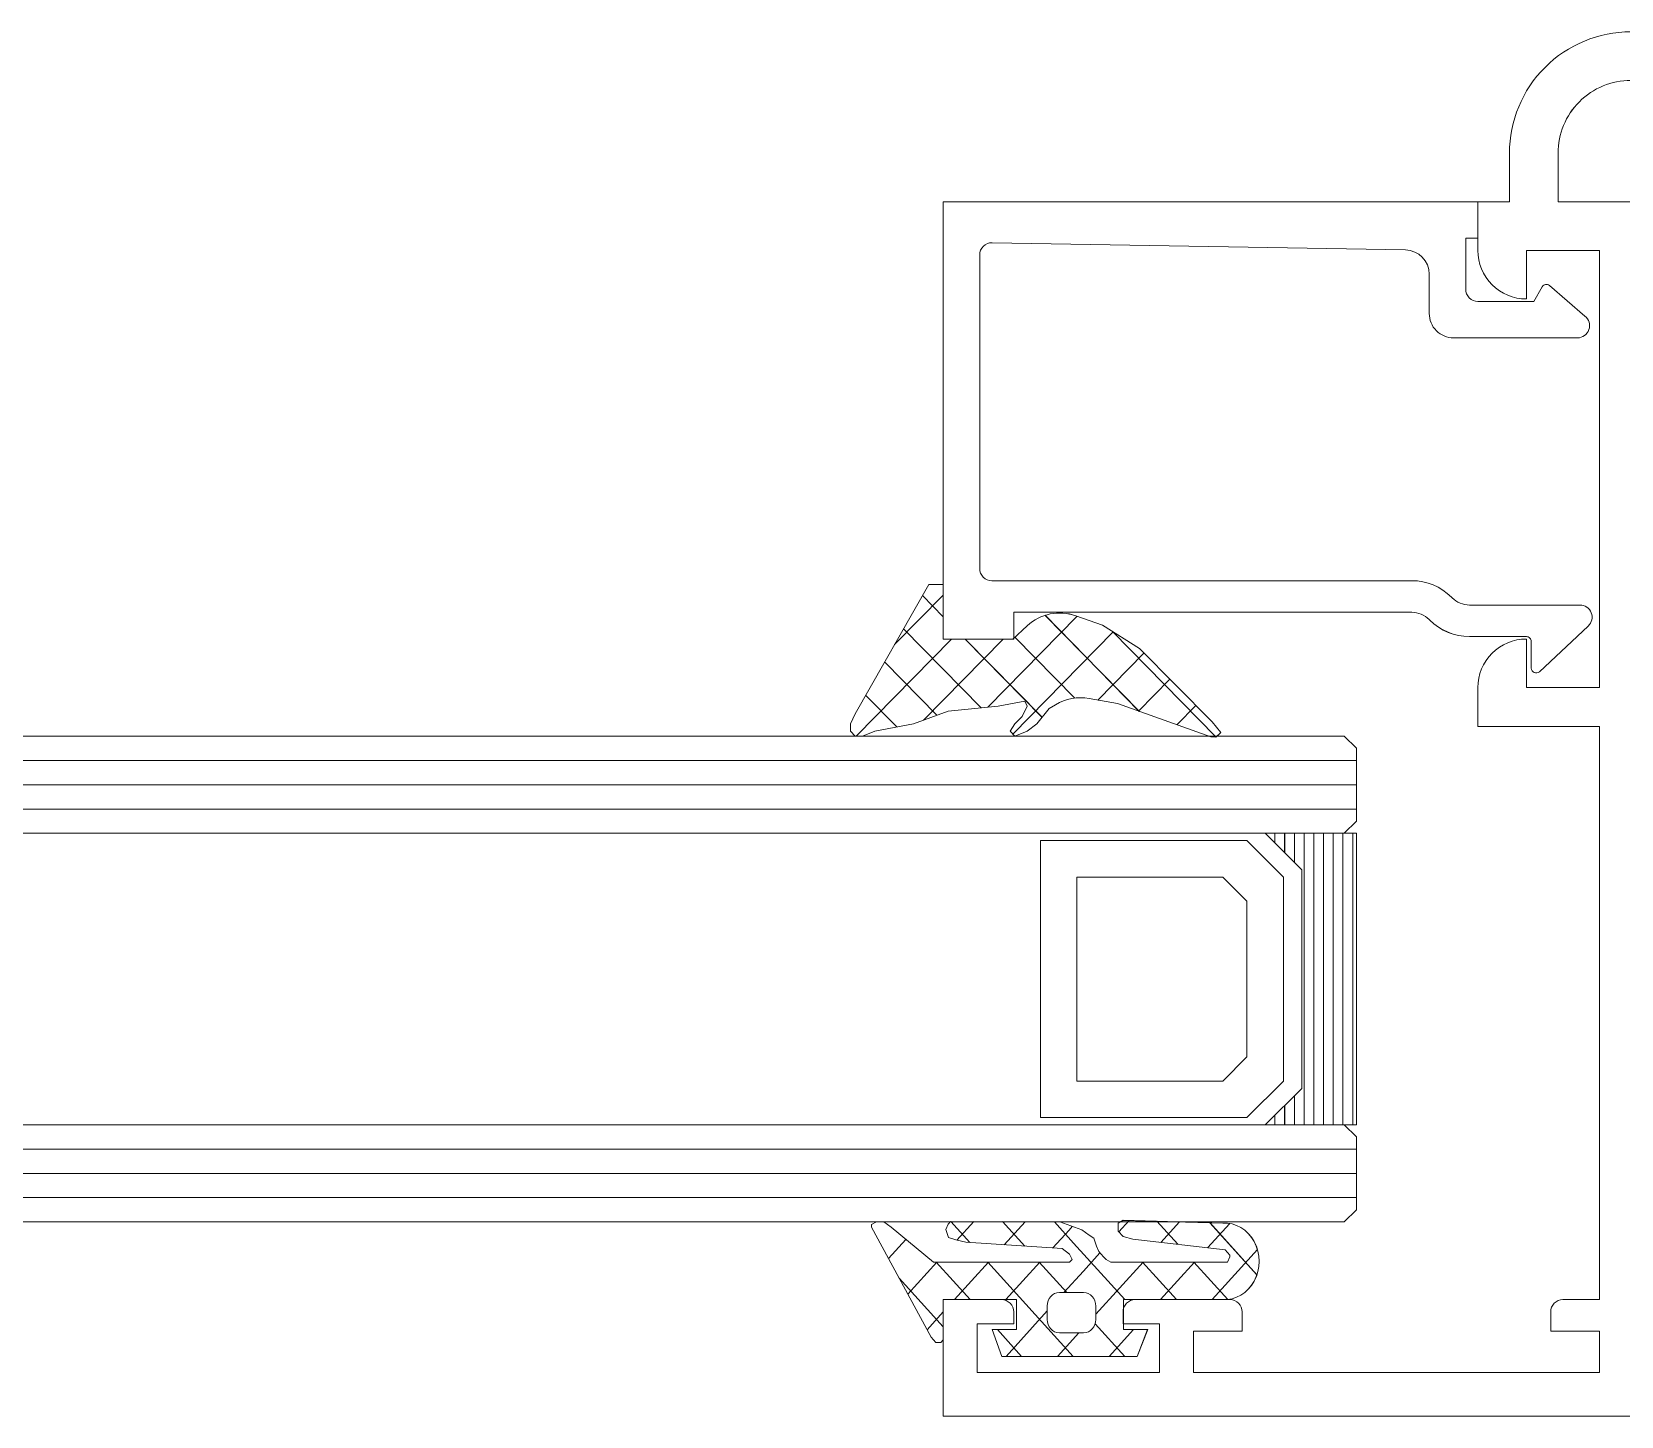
# Model space of a CAD drawing. Header units: millimetres. Extents: x 26282 to 30760, y 1404 to 4574.
# Drawn here: x 27815.89 to 27822.43, y 2955.41 to 2961.11 of the extents above; entities that cross this region are included whole.
import ezdxf

# ---------------------------------------------------------------- set-up
doc = ezdxf.new("R2010")
doc.units = ezdxf.units.MM
doc.header["$LTSCALE"] = 0.25
doc.layers.add('AB-DUV', color=4, linetype='Continuous', lineweight=50)
doc.layers.add('DOĞRAMA', color=30, linetype='Continuous', lineweight=20)

# ---------------------------------------------------------------- blocks, each defined once
blk = doc.blocks.new('CHD03_1923', base_point=(-6.8, -22))
at = {"color": 40, "linetype": 'Continuous'}
for points in [[(-6.8, 11), (-6.8, 30.9), (-6.8, 50.8), (-6.8, 51), (-2, 51), (-2, 48.6, -0.414214), (-2.5, 48.1), (-3, 48.1), (-3, 49.6), (-5, 49.6), (-5, 42.1), (-3, 42.1), (-3, 43.6), (-2.5, 43.6, -0.414214), (-2, 43.1), (-2, 39.2, -0.414214), (-2.5, 38.7), (-3.3, 38.7), (-3.3, 40.7), (-5, 40.7), (-5, 24), (-3.3, 24), (-3.3, 26), (-2.5, 26, -0.414214), (-2, 25.5), (-2, 24), (21.6, 24), (21.6, 29), (23.2, 29, -0.414214), (25.2, 27), (23.2, 27), (23.2, 24), (41.2, 24), (41.2, 27), (39.2, 27, -0.414214), (41.2, 29), (43.2, 29), (43.2, 27.7), (45.2, 27.7, -0.414214), (50.2, 22.7), (50.2, -22), (46.7, -22), (46.7, -20.273885), (47.7, -19.9), (47.7, -20.6), (48.7, -20.6, 0.414214), (49.2, -20.1), (49.2, -16.9, 0.414214), (48.7, -16.4), (47.7, -16.4), (47.7, -17.1), (46.7, -16.726115), (46.7, -15), (48.4, -15), (48.4, 0), (44.8, 0), (44.8, -3), (45.1, -3), (45.1, -4.5), (40.7, -4.5), (40.7, -3), (43.2, -3), (43.2, 0), (23.2, 0), (23.2, -3), (25.7, -3), (25.7, -4.5), (21.4, -4.5), (21.4, 0), (13.24641, 0, 0.57735), (12.813397, -0.75), (14.199038, -3.15, -0.57735), (13.419615, -4.5, -0.267949), (12.640192, -4.05), (10.446261, -0.25, 0.267949), (10.013248, 0), (0, 0), (0, 11), (-6.8, 11)], [(-5, 17.5), (-5, 12.8), (1.3, 12.8, -0.414214), (1.8, 12.3), (1.8, 1.9), (48.2, 1.9), (48.2, 22.699951, 0.414214), (45.200049, 25.7), (43.2, 25.7), (43.2, 22.2), (-5, 22.2), (-5, 17.5)]]:
    blk.add_lwpolyline(points, format="xyb", close=True, dxfattribs=at)
blk = doc.blocks.new('CHD10-3109', base_point=(3425.844121, -8973.198899))
at = {"color": 40, "linetype": 'Continuous'}
blk.add_lwpolyline([(3445.244066, -8946.498899), (3445.244066, -8968.498899), (3443.744066, -8968.498899), (3443.744066, -8967.998899), (3441.644066, -8967.998899, 0.414214), (3441.144066, -8968.498899), (3441.144066, -8970.798899), (3441.745351, -8971.152041, -0.449767), (3441.803176, -8971.445675), (3440.54184, -8972.901844, -0.717959), (3439.644066, -8972.598899), (3439.644066, -8967.498899, -0.414214), (3440.644066, -8966.498899), (3442.261368, -8966.498899, 0.409111), (3443.261216, -8965.516352), (3443.558105, -8948.507625, 0.419335), (3443.058181, -8947.998899), (3430.144066, -8947.998899, 0.414214), (3429.644066, -8948.498899), (3429.644066, -8965.784686, -0.198912), (3428.970411, -8967.411031), (3428.936959, -8967.444484, 0.198988), (3428.644066, -8968.151881), (3428.644066, -8972.698899, -0.679784), (3427.779408, -8973.040988), (3425.898258, -8971.035735, -0.657054), (3426.044321, -8970.698899), (3427.144066, -8970.698899, 0.414214), (3427.344066, -8970.498899), (3427.344066, -8968.15159, -0.198912), (3428.01772, -8966.525245), (3428.051172, -8966.491793, 0.198988), (3428.344066, -8965.784395), (3428.344066, -8949.398899), (3427.244066, -8949.398899), (3427.244066, -8946.498899), (3445.244066, -8946.498899)], format="xyb", close=True, dxfattribs=at)
blk = doc.blocks.new('CHD40D05', base_point=(114.501887, 226.793406))
at = {"color": 1, "linetype": 'Continuous'}
for p, q in [((110.576538, 230.373317), (114.501887, 226.447968)), ((110.947225, 228.701598), (112.225122, 229.979495)), ((111.42147, 227.054523), (113.569713, 229.202766)), ((114.276969, 228.794206), (116.277769, 226.793406)), ((111.719917, 225.231649), (114.914305, 228.426037)), ((111.222926, 227.605608), (114.501887, 224.326648)), ((115.402994, 226.793406), (116.258896, 227.649308)), ((111.337512, 222.727924), (114.501887, 225.892299)), ((111.746215, 224.960999), (115.421988, 221.285227)), ((110.658103, 223.927791), (114.785186, 219.800708)), ((112.11513, 221.384222), (114.579619, 223.84871)), ((111.576436, 218.724207), (115.458685, 222.606456)), ((112.033797, 220.430776), (113.93097, 218.533604)), ((110.543601, 215.570052), (114.802922, 219.829373)), ((111.587437, 218.755816), (112.874031, 217.469222)), ((111.039725, 217.182208), (111.817093, 216.40484)), ((110.621646, 215.478967), (110.728665, 215.371947))]:
    blk.add_line(p, q, dxfattribs=at)
blk.add_lwpolyline([(115.039598, 223.337622, -0.273526), (115.44157, 221.341406), (115.058529, 220.2425), (114.117325, 218.721271), (111.149397, 215.732442), (110.71983, 215.364377), (110.535797, 215.57916), (110.551173, 215.778569), (111.889994, 219.625078), (112.098461, 220.793074, 0.181169), (111.844562, 222.173477), (111.6876, 222.435079), (111.076538, 222.946226), (110.776538, 223.346226), (110.576538, 223.846226), (110.776538, 224.046226), (111.076538, 223.846226), (111.376538, 223.546226), (111.7876, 223.335079), (111.9876, 223.435079), (111.7876, 224.535079), (111.5876, 226.593406), (111.076538, 228.011929), (110.776538, 229.611929), (110.576538, 230.111929), (110.576538, 230.411929), (110.776538, 230.611929), (111.076538, 230.611929), (111.476538, 230.411929), (116.701887, 227.393406), (116.701887, 226.793406), (114.501887, 226.793406), (114.501887, 223.935079), (115.039598, 223.337622)], format="xyb", close=True, dxfattribs=at)
blk = doc.blocks.new('*U54')
at = {"color": 4, "linetype": 'Continuous'}
for p, q in [((549.494385, 75), (549.494385, 74.99)), ((549.894385, 75), (549.894385, 74.6)), ((550.294385, 75), (550.294385, 74.2)), ((550.694385, 75), (550.694385, 73.8)), ((551.094385, 75), (551.094385, 63)), ((551.494385, 75), (551.494385, 63)), ((551.894385, 75), (551.894385, 63)), ((552.294385, 75), (552.294385, 63)), ((552.694385, 75), (552.694385, 63)), ((553.094385, 75), (553.094385, 63)), ((550.694385, 64.2), (550.694385, 63)), ((550.294385, 63.8), (550.294385, 63)), ((549.494385, 63.01), (549.494385, 63)), ((549.894385, 63.4), (549.894385, 63))]:
    blk.add_line(p, q, dxfattribs=at)
blk = doc.blocks.new('CHD40D02')
at = {"color": 1, "linetype": 'Continuous'}
for p, q in [((-1.012226, 0), (0.801576, 1.813802)), ((1.534377, 2.251105), (2.247288, 1.538194)), ((0.205857, 1.458304), (1.4, 0.264161)), ((-1.122662, 0.665503), (-0.457159, 0)), ((0, -1.109094), (1.4, 0.290906)), ((0, -0.457159), (1.4, -1.857159)), ((2.135987, -1.094428), (2.921622, -0.308793)), ((2.222769, -0.558608), (2.917076, -1.252915)), ((-2.117144, -5.347558), (1.4, -1.830414)), ((-2.117144, -3.226238), (-1.117144, -2.226238)), ((-2.117144, -2.582656), (-0.421916, -4.277884)), ((0, -2.578479), (1.4, -3.978479)), ((2.000247, -3.351488), (2.91136, -2.440375)), ((2.050967, -2.508126), (2.906913, -3.364072)), ((0.262508, -5.089227), (1.4, -3.951735)), ((-2.117144, -4.703976), (-1.237492, -5.583628)), ((1.930627, -4.509107), (2.59883, -5.177309)), ((2.106571, -5.366485), (2.901098, -4.571957)), ((0.262508, -4.962308), (1.066416, -5.766216)), ((2.59883, -5.177309), (2.73038, -5.30886)), ((0, -7.473055), (2.106571, -5.366485)), ((1.066416, -5.766216), (1.7501, -6.4499)), ((-2.117144, -7.468879), (-0.899257, -6.250992)), ((-0.543237, -6.277883), (1.4, -8.22112)), ((-2.117144, -6.825296), (-1.117144, -7.825296)), ((2.53001, -7.22981), (2.953639, -7.653438)), ((0, -9.594375), (1.4, -8.194375)), ((2.065011, -9.650685), (2.925923, -8.789773)), ((0, -8.942441), (1.4, -10.34244)), ((2.137826, -8.958946), (2.903131, -9.724251)), ((0.005596, -11.710099), (1.4, -10.315696)), ((0.000001, -11.063761), (1.86654, -12.930301)), ((0.929001, -12.908016), (2.87289, -10.964126)), ((1.935795, -10.878236), (2.844412, -11.786853))]:
    blk.add_line(p, q, dxfattribs=at)
at = {"color": 7, "linetype": 'Continuous'}
blk.add_line((2.921685, -0.29561), (2.817805, -0.199647), dxfattribs=at)
at = {"color": 1, "linetype": 'Continuous'}
for points in [[(2.921685, -0.29561), (2.9, -4.8), (2.8, -5.1), (2.7, -5.4), (2.6, -5.7), (2.4, -6), (2.3, -6.2), (2, -6.3), (1.8, -6.4), (1.6, -6.6), (1.5, -6.7), (1.4, -6.9), (1.4, -11.5), (1.4, -11.7), (1.6, -11.8), (1.65982, -11.8), (1.85982, -11.6), (2.25982, -7.8), (2.35982, -7.4), (2.55982, -7.2), (2.85982, -7.2), (2.95982, -7.4), (2.85982, -11.5, -1.047986), (0.000001, -11.499982), (0, -7.412301), (-1.117144, -7.412301), (-1.117144, -8.412301), (-2.117144, -7.977518), (-2.117144, -2.406848), (-1.117144, -2.015544), (-1.117144, -3.015544), (0, -3.015544), (0, 0), (-1.5, 0), (-1.6, 0.1), (-1.6, 0.3), (-1.4, 0.5), (2.700478, 2.946982), (2.800478, 2.946982), (2.900478, 2.746982), (2.900478, 2.446982), (2.700478, 2.146982), (1.4, 0.4), (1.4, -5.2), (1.5, -5.3), (1.7, -5.2), (1.907825, -4.888262), (2.146067, -0.926812), (2.230152, -0.523166), (2.318197, -0.219443), (2.614003, -0.107644), (2.817805, -0.199647), (2.921685, -0.29561)], [(0.116062, -6.131436, 0.198912), (0.262508, -5.777883), (0.262508, -4.777884, 0.414213), (-0.237492, -4.277884), (-0.737492, -4.277884, 0.414213), (-1.237492, -4.777883), (-1.237492, -5.777884, 0.414213), (-0.737492, -6.277883), (-0.237491, -6.277883, 0.198912), (0.116062, -6.131436)]]:
    blk.add_lwpolyline(points, format="xyb", close=True, dxfattribs=at)
blk = doc.blocks.new('A$C24106D73')
at = {"layer": 'DOĞRAMA', "color": 4, "linetype": 'Continuous'}
for p, q in [((399.333, 79.925), (139.333, 79.925)), ((430.833, 79.925), (399.333, 79.925)), ((430.833, 79.925), (431.333, 79.425)), ((431.333, 79.425), (431.333, 76.425)), ((399.333, 78.925), (139.333, 78.925)), ((431.333, 78.925), (399.333, 78.925)), ((399.333, 77.925), (139.333, 77.925)), ((431.333, 77.925), (399.333, 77.925)), ((399.333, 76.925), (139.333, 76.925)), ((431.333, 76.925), (399.333, 76.925)), ((399.333, 75.925), (139.333, 75.925)), ((430.833, 75.925), (399.333, 75.925)), ((431.333, 76.425), (430.833, 75.925)), ((418.333, 64.225), (418.333, 75.625)), ((418.333, 75.625), (426.833, 75.625)), ((426.833, 75.625), (428.333, 74.125)), ((419.833, 65.725), (419.833, 74.125)), ((419.833, 74.125), (425.833, 74.125)), ((425.833, 74.125), (426.833, 73.125)), ((428.333, 74.125), (428.333, 65.725)), ((426.833, 73.125), (426.833, 66.725)), ((426.833, 66.725), (425.833, 65.725)), ((425.833, 65.725), (419.833, 65.725)), ((428.333, 65.725), (426.833, 64.225)), ((426.833, 64.225), (418.333, 64.225)), ((399.333, 63.925), (139.333, 63.925)), ((430.833, 63.925), (399.333, 63.925)), ((430.833, 63.925), (431.333, 63.425)), ((399.333, 62.925), (139.333, 62.925)), ((431.333, 62.925), (399.333, 62.925)), ((431.333, 63.425), (431.333, 60.425)), ((399.333, 61.925), (139.333, 61.925)), ((431.333, 61.925), (399.333, 61.925)), ((399.333, 60.925), (139.333, 60.925)), ((431.333, 60.925), (399.333, 60.925)), ((431.333, 60.425), (430.833, 59.925)), ((399.333, 59.925), (139.333, 59.925)), ((430.833, 59.925), (399.333, 59.925))]:
    blk.add_line(p, q, dxfattribs=at)
blk.add_lwpolyline([(431.333, 75.925), (427.583, 75.925), (429.083, 74.425), (429.083, 65.425), (427.583, 63.925), (431.333, 63.925), (431.333, 75.925)], close=True, dxfattribs=at)
at = {"layer": 'DOĞRAMA', "color": 7, "yscale": -1, "rotation": 270}
for name, p, xscale in [('CHD03_1923', (487.333, 51.925), -1), ('CHD10-3109', (441.033, 82.525), -1), ('CHD40D05', (414.333, 83.925), -1.019017999999997), ('CHD40D02', (414.333, 56.725), -1.103266999999997)]:
    blk.add_blockref(name, p, dxfattribs=dict(at, xscale=xscale))
at = {"layer": 'DOĞRAMA', "color": 4}
blk.add_blockref('*U54', (-121.911, 0.925), dxfattribs=at)
blk = doc.blocks.new('A$C187D15ED')
at = {"layer": 'DOĞRAMA', "color": 155, "xscale": 0.1, "yscale": 0.1, "zscale": 0.1}
blk.add_blockref('A$C24106D73', (8207.7792, 2745.1939, 0), dxfattribs=at)
blk.add_blockref('A$C24106D73', (8207.7792, 2745.1939, 0), dxfattribs=at)

msp = doc.modelspace()

# ---------------------------------------------------------------- block references
at = {"layer": 'AB-DUV', "ltscale": 100}
msp.add_blockref('A$C187D15ED', (19570.4239, 205.0275, 5.1264), dxfattribs=at)

# ---------------------------------------------------------------- next in the draw order: linework, layer by layer
at = {"layer": 'DOĞRAMA', "color": 1, "linetype": 'Continuous'}
for p, q in [((27819.2745, 2958.3056, 5.1264), (27819.5764, 2958.8381, 5.1264)), ((27819.2745, 2958.3056, 5.1264), (27819.5764, 2958.8381, 5.1264)), ((27819.4363, 2958.591, 5.1264), (27819.6364, 2958.7948, 5.1264)), ((27819.4363, 2958.591, 5.1264), (27819.6364, 2958.7948, 5.1264)), ((27819.6364, 2958.7057, 5.1264), (27819.5508, 2958.7929, 5.1264)), ((27819.6364, 2958.7057, 5.1264), (27819.5508, 2958.7929, 5.1264)), ((27819.5764, 2958.8381, 5.1264), (27819.6364, 2958.8381, 5.1264)), ((27819.5764, 2958.8381, 5.1264), (27819.6364, 2958.8381, 5.1264)), ((27819.6364, 2958.8381, 5.1264), (27819.6364, 2958.6139, 5.1264)), ((27819.6364, 2958.8381, 5.1264), (27819.6364, 2958.6139, 5.1264)), ((27819.7926, 2958.3304, 5.1264), (27819.4731, 2958.6559, 5.1264)), ((27819.7926, 2958.3304, 5.1264), (27819.4731, 2958.6559, 5.1264)), ((27819.8196, 2958.3331, 5.1264), (27820.1872, 2958.7076, 5.1264)), ((27819.8196, 2958.3331, 5.1264), (27820.1872, 2958.7076, 5.1264)), ((27819.9222, 2958.6139, 5.1264), (27819.982, 2958.6687, 5.1264)), ((27819.9222, 2958.6139, 5.1264), (27819.982, 2958.6687, 5.1264)), ((27820.4433, 2958.3158, 5.1264), (27820.0551, 2958.7114, 5.1264)), ((27820.4433, 2958.3158, 5.1264), (27820.0551, 2958.7114, 5.1264)), ((27820.1816, 2958.7096, 5.1264), (27820.2915, 2958.6706, 5.1264)), ((27820.1816, 2958.7096, 5.1264), (27820.2915, 2958.6706, 5.1264)), ((27820.2915, 2958.6706, 5.1264), (27820.4436, 2958.5747, 5.1264)), ((27820.2915, 2958.6706, 5.1264), (27820.4436, 2958.5747, 5.1264)), ((27819.2784, 2958.2139, 5.1264), (27819.6709, 2958.6139, 5.1264)), ((27819.2784, 2958.2139, 5.1264), (27819.6709, 2958.6139, 5.1264)), ((27819.5552, 2958.2798, 5.1264), (27819.8831, 2958.6139, 5.1264)), ((27819.5552, 2958.2798, 5.1264), (27819.8831, 2958.6139, 5.1264)), ((27819.6364, 2958.6139, 5.1264), (27819.9222, 2958.6139, 5.1264)), ((27819.6364, 2958.6139, 5.1264), (27819.9222, 2958.6139, 5.1264)), ((27820.0429, 2958.2914, 5.1264), (27819.7265, 2958.6139, 5.1264)), ((27820.0429, 2958.2914, 5.1264), (27819.7265, 2958.6139, 5.1264)), ((27819.923, 2958.2222, 5.1264), (27820.3357, 2958.6428, 5.1264)), ((27819.923, 2958.2222, 5.1264), (27820.3357, 2958.6428, 5.1264)), ((27820.1773, 2958.3707, 5.1264), (27819.9309, 2958.6218, 5.1264)), ((27820.1773, 2958.3707, 5.1264), (27819.9309, 2958.6218, 5.1264)), ((27820.7587, 2958.2105, 5.1264), (27820.3328, 2958.6446, 5.1264)), ((27820.7587, 2958.2105, 5.1264), (27820.3328, 2958.6446, 5.1264)), ((27820.2727, 2958.3624, 5.1264), (27820.4624, 2958.5557, 5.1264)), ((27820.2727, 2958.3624, 5.1264), (27820.4624, 2958.5557, 5.1264)), ((27820.4436, 2958.5747, 5.1264), (27820.7425, 2958.2723, 5.1264)), ((27820.4436, 2958.5747, 5.1264), (27820.7425, 2958.2723, 5.1264)), ((27819.6103, 2958.3, 5.1264), (27819.3955, 2958.5189, 5.1264)), ((27819.6103, 2958.3, 5.1264), (27819.3955, 2958.5189, 5.1264)), ((27820.4402, 2958.3169, 5.1264), (27820.5688, 2958.448, 5.1264)), ((27820.4402, 2958.3169, 5.1264), (27820.5688, 2958.448, 5.1264)), ((27819.4456, 2958.2517, 5.1264), (27819.3178, 2958.3819, 5.1264)), ((27819.4456, 2958.2517, 5.1264), (27819.3178, 2958.3819, 5.1264)), ((27819.8622, 2958.3373, 5.1264), (27819.6564, 2958.3169, 5.1264)), ((27819.8622, 2958.3373, 5.1264), (27819.6564, 2958.3169, 5.1264)), ((27819.9722, 2958.3577, 5.1264), (27819.8622, 2958.3373, 5.1264)), ((27819.9722, 2958.3577, 5.1264), (27819.8622, 2958.3373, 5.1264)), ((27819.9611, 2958.2954, 5.1264), (27819.9822, 2958.3373, 5.1264)), ((27819.9611, 2958.2954, 5.1264), (27819.9822, 2958.3373, 5.1264)), ((27819.9822, 2958.3373, 5.1264), (27819.9722, 2958.3577, 5.1264)), ((27819.9822, 2958.3373, 5.1264), (27819.9722, 2958.3577, 5.1264)), ((27820.0984, 2958.3431, 5.1264), (27820.0722, 2958.3271, 5.1264)), ((27820.0984, 2958.3431, 5.1264), (27820.0722, 2958.3271, 5.1264)), ((27820.3532, 2958.3477, 5.1264), (27820.2364, 2958.369, 5.1264)), ((27820.3532, 2958.3477, 5.1264), (27820.2364, 2958.369, 5.1264)), ((27820.7379, 2958.2113, 5.1264), (27820.3532, 2958.3477, 5.1264)), ((27820.7379, 2958.2113, 5.1264), (27820.3532, 2958.3477, 5.1264)), ((27820.5975, 2958.2611, 5.1264), (27820.6752, 2958.3403, 5.1264)), ((27820.5975, 2958.2611, 5.1264), (27820.6752, 2958.3403, 5.1264)), ((27819.2545, 2958.2648, 5.1264), (27819.2745, 2958.3056, 5.1264)), ((27819.2545, 2958.2648, 5.1264), (27819.2745, 2958.3056, 5.1264)), ((27819.2545, 2958.2343, 5.1264), (27819.2545, 2958.2648, 5.1264)), ((27819.2545, 2958.2343, 5.1264), (27819.2545, 2958.2648, 5.1264)), ((27819.5145, 2958.2648, 5.1264), (27819.3545, 2958.2343, 5.1264)), ((27819.5145, 2958.2648, 5.1264), (27819.3545, 2958.2343, 5.1264)), ((27819.6564, 2958.3169, 5.1264), (27819.5145, 2958.2648, 5.1264)), ((27819.6564, 2958.3169, 5.1264), (27819.5145, 2958.2648, 5.1264)), ((27819.9111, 2958.2343, 5.1264), (27819.9311, 2958.2648, 5.1264)), ((27819.9111, 2958.2343, 5.1264), (27819.9311, 2958.2648, 5.1264)), ((27819.9311, 2958.2648, 5.1264), (27819.9611, 2958.2954, 5.1264)), ((27819.9311, 2958.2648, 5.1264), (27819.9611, 2958.2954, 5.1264)), ((27820.0211, 2958.2648, 5.1264), (27819.9811, 2958.2343, 5.1264)), ((27820.0211, 2958.2648, 5.1264), (27819.9811, 2958.2343, 5.1264)), ((27820.0722, 2958.3271, 5.1264), (27820.0211, 2958.2648, 5.1264)), ((27820.0722, 2958.3271, 5.1264), (27820.0211, 2958.2648, 5.1264)), ((27820.7425, 2958.2723, 5.1264), (27820.7793, 2958.2285, 5.1264)), ((27820.7425, 2958.2723, 5.1264), (27820.7793, 2958.2285, 5.1264)), ((27819.2745, 2958.2139, 5.1264), (27819.2545, 2958.2343, 5.1264)), ((27819.2745, 2958.2139, 5.1264), (27819.2545, 2958.2343, 5.1264)), ((27819.3045, 2958.2139, 5.1264), (27819.2745, 2958.2139, 5.1264)), ((27819.3045, 2958.2139, 5.1264), (27819.2745, 2958.2139, 5.1264)), ((27819.3545, 2958.2343, 5.1264), (27819.3045, 2958.2139, 5.1264)), ((27819.3545, 2958.2343, 5.1264), (27819.3045, 2958.2139, 5.1264)), ((27819.9311, 2958.2139, 5.1264), (27819.9111, 2958.2343, 5.1264)), ((27819.9311, 2958.2139, 5.1264), (27819.9111, 2958.2343, 5.1264)), ((27819.9811, 2958.2343, 5.1264), (27819.9311, 2958.2139, 5.1264)), ((27819.9811, 2958.2343, 5.1264), (27819.9311, 2958.2139, 5.1264)), ((27820.7578, 2958.2097, 5.1264), (27820.7379, 2958.2113, 5.1264)), ((27820.7578, 2958.2097, 5.1264), (27820.7379, 2958.2113, 5.1264)), ((27820.7793, 2958.2285, 5.1264), (27820.7578, 2958.2097, 5.1264)), ((27820.7793, 2958.2285, 5.1264), (27820.7578, 2958.2097, 5.1264)), ((27820.7678, 2958.2185, 5.1264), (27820.7785, 2958.2294, 5.1264)), ((27820.7678, 2958.2185, 5.1264), (27820.7785, 2958.2294, 5.1264)), ((27819.3417, 2956.2029, 5.1264), (27819.3617, 2956.2139, 5.1264)), ((27819.3417, 2956.2029, 5.1264), (27819.3617, 2956.2139, 5.1264)), ((27819.3417, 2956.1918, 5.1264), (27819.3417, 2956.2029, 5.1264)), ((27819.3417, 2956.1918, 5.1264), (27819.3417, 2956.2029, 5.1264)), ((27819.5864, 2955.7394, 5.1264), (27819.3417, 2956.1918, 5.1264)), ((27819.5864, 2955.7394, 5.1264), (27819.3417, 2956.1918, 5.1264)), ((27819.3617, 2956.2139, 5.1264), (27819.3917, 2956.2139, 5.1264)), ((27819.3617, 2956.2139, 5.1264), (27819.3917, 2956.2139, 5.1264)), ((27819.3917, 2956.2139, 5.1264), (27819.4217, 2956.1918, 5.1264)), ((27819.3917, 2956.2139, 5.1264), (27819.4217, 2956.1918, 5.1264)), ((27819.4217, 2956.1918, 5.1264), (27819.5964, 2956.0483, 5.1264)), ((27819.4217, 2956.1918, 5.1264), (27819.5964, 2956.0483, 5.1264)), ((27819.6472, 2956.1823, 5.1264), (27819.6564, 2956.2048, 5.1264)), ((27819.6472, 2956.1823, 5.1264), (27819.6564, 2956.2048, 5.1264)), ((27819.6583, 2956.1496, 5.1264), (27819.6472, 2956.1823, 5.1264)), ((27819.6583, 2956.1496, 5.1264), (27819.6472, 2956.1823, 5.1264)), ((27819.6564, 2956.2048, 5.1264), (27819.666, 2956.2162, 5.1264)), ((27819.6564, 2956.2048, 5.1264), (27819.666, 2956.2162, 5.1264)), ((27819.666, 2956.2162, 5.1264), (27820.1164, 2956.2138, 5.1264)), ((27819.666, 2956.2162, 5.1264), (27820.1164, 2956.2138, 5.1264)), ((27819.7458, 2956.1295, 5.1264), (27819.6673, 2956.2162, 5.1264)), ((27819.7458, 2956.1295, 5.1264), (27819.6673, 2956.2162, 5.1264)), ((27819.6923, 2956.1391, 5.1264), (27819.7617, 2956.2157, 5.1264)), ((27819.6923, 2956.1391, 5.1264), (27819.7617, 2956.2157, 5.1264)), ((27819.9715, 2956.1146, 5.1264), (27819.8804, 2956.2151, 5.1264)), ((27819.9715, 2956.1146, 5.1264), (27819.8804, 2956.2151, 5.1264)), ((27819.8872, 2956.1202, 5.1264), (27819.9728, 2956.2146, 5.1264)), ((27819.8872, 2956.1202, 5.1264), (27819.9728, 2956.2146, 5.1264)), ((27820.0873, 2956.1069, 5.1264), (27820.1541, 2956.1806, 5.1264)), ((27820.0873, 2956.1069, 5.1264), (27820.1541, 2956.1806, 5.1264)), ((27820.173, 2956.1263, 5.1264), (27820.0936, 2956.214, 5.1264)), ((27820.173, 2956.1263, 5.1264), (27820.0936, 2956.214, 5.1264)), ((27820.1164, 2956.2138, 5.1264), (27820.1464, 2956.2028, 5.1264)), ((27820.1164, 2956.2138, 5.1264), (27820.1464, 2956.2028, 5.1264)), ((27820.1464, 2956.2028, 5.1264), (27820.1764, 2956.1918, 5.1264)), ((27820.1464, 2956.2028, 5.1264), (27820.1764, 2956.1918, 5.1264)), ((27820.1541, 2956.1806, 5.1264), (27820.1673, 2956.1951, 5.1264)), ((27820.1541, 2956.1806, 5.1264), (27820.1673, 2956.1951, 5.1264)), ((27820.1764, 2956.1918, 5.1264), (27820.2064, 2956.1807, 5.1264)), ((27820.1764, 2956.1918, 5.1264), (27820.2064, 2956.1807, 5.1264)), ((27820.2064, 2956.1807, 5.1264), (27820.2364, 2956.1587, 5.1264)), ((27820.2064, 2956.1807, 5.1264), (27820.2364, 2956.1587, 5.1264)), ((27820.3564, 2956.2094, 5.1264), (27820.3764, 2956.2204, 5.1264)), ((27820.3564, 2956.2094, 5.1264), (27820.3764, 2956.2204, 5.1264)), ((27820.3564, 2956.1763, 5.1264), (27820.3564, 2956.2094, 5.1264)), ((27820.3564, 2956.1763, 5.1264), (27820.3564, 2956.2094, 5.1264)), ((27820.3764, 2956.1542, 5.1264), (27820.3564, 2956.1763, 5.1264)), ((27820.3764, 2956.1542, 5.1264), (27820.3564, 2956.1763, 5.1264)), ((27820.3594, 2956.173, 5.1264), (27820.4017, 2956.2197, 5.1264)), ((27820.3594, 2956.173, 5.1264), (27820.4017, 2956.2197, 5.1264)), ((27820.3764, 2956.2204, 5.1264), (27820.7864, 2956.2094, 5.1264)), ((27820.3764, 2956.2204, 5.1264), (27820.7864, 2956.2094, 5.1264)), ((27820.6015, 2956.1217, 5.1264), (27820.5154, 2956.2167, 5.1264)), ((27820.6015, 2956.1217, 5.1264), (27820.5154, 2956.2167, 5.1264)), ((27820.5323, 2956.1297, 5.1264), (27820.6088, 2956.2142, 5.1264)), ((27820.5323, 2956.1297, 5.1264), (27820.6088, 2956.2142, 5.1264)), ((27820.7242, 2956.1075, 5.1264), (27820.8151, 2956.2077, 5.1264)), ((27820.7242, 2956.1075, 5.1264), (27820.8151, 2956.2077, 5.1264)), ((27820.9272, 2955.9964, 5.1264), (27820.7328, 2956.2108, 5.1264)), ((27820.9272, 2955.9964, 5.1264), (27820.7328, 2956.2108, 5.1264)), ((27819.4113, 2956.0632, 5.1264), (27819.4826, 2956.1418, 5.1264)), ((27819.4113, 2956.0632, 5.1264), (27819.4826, 2956.1418, 5.1264)), ((27819.6887, 2956.1399, 5.1264), (27819.6583, 2956.1496, 5.1264)), ((27819.6887, 2956.1399, 5.1264), (27819.6583, 2956.1496, 5.1264)), ((27819.7291, 2956.1307, 5.1264), (27819.6887, 2956.1399, 5.1264)), ((27819.7291, 2956.1307, 5.1264), (27819.6887, 2956.1399, 5.1264)), ((27820.1252, 2956.1044, 5.1264), (27819.7291, 2956.1307, 5.1264)), ((27820.1252, 2956.1044, 5.1264), (27819.7291, 2956.1307, 5.1264)), ((27820.1564, 2956.0814, 5.1264), (27820.1252, 2956.1044, 5.1264)), ((27820.1564, 2956.0814, 5.1264), (27820.1252, 2956.1044, 5.1264)), ((27820.3837, 2955.8939, 5.1264), (27820.173, 2956.1263, 5.1264)), ((27820.3837, 2955.8939, 5.1264), (27820.173, 2956.1263, 5.1264)), ((27820.2364, 2956.1587, 5.1264), (27820.2564, 2956.1476, 5.1264)), ((27820.2364, 2956.1587, 5.1264), (27820.2564, 2956.1476, 5.1264)), ((27820.2564, 2956.1476, 5.1264), (27820.2664, 2956.1145, 5.1264)), ((27820.2564, 2956.1476, 5.1264), (27820.2664, 2956.1145, 5.1264)), ((27820.2664, 2956.1145, 5.1264), (27820.2764, 2956.0925, 5.1264)), ((27820.2664, 2956.1145, 5.1264), (27820.2764, 2956.0925, 5.1264)), ((27820.4164, 2956.1432, 5.1264), (27820.3764, 2956.1542, 5.1264)), ((27820.4164, 2956.1432, 5.1264), (27820.3764, 2956.1542, 5.1264)), ((27820.7964, 2956.0991, 5.1264), (27820.4164, 2956.1432, 5.1264)), ((27820.7964, 2956.0991, 5.1264), (27820.4164, 2956.1432, 5.1264)), ((27819.4906, 2955.9166, 5.1264), (27819.61, 2956.0483, 5.1264)), ((27819.4906, 2955.9166, 5.1264), (27819.61, 2956.0483, 5.1264)), ((27819.5964, 2956.0483, 5.1264), (27820.1564, 2956.0483, 5.1264)), ((27819.5964, 2956.0483, 5.1264), (27820.1564, 2956.0483, 5.1264)), ((27819.7473, 2955.8939, 5.1264), (27819.6073, 2956.0483, 5.1264)), ((27819.7473, 2955.8939, 5.1264), (27819.6073, 2956.0483, 5.1264)), ((27819.6821, 2955.8939, 5.1264), (27819.8221, 2956.0483, 5.1264)), ((27819.6821, 2955.8939, 5.1264), (27819.8221, 2956.0483, 5.1264)), ((27820.1711, 2955.6603, 5.1264), (27819.8194, 2956.0483, 5.1264)), ((27820.1711, 2955.6603, 5.1264), (27819.8194, 2956.0483, 5.1264)), ((27819.8942, 2955.8939, 5.1264), (27820.0342, 2956.0483, 5.1264)), ((27819.8942, 2955.8939, 5.1264), (27820.0342, 2956.0483, 5.1264)), ((27820.1453, 2955.9228, 5.1264), (27820.0316, 2956.0483, 5.1264)), ((27820.1453, 2955.9228, 5.1264), (27820.0316, 2956.0483, 5.1264)), ((27820.1664, 2956.0594, 5.1264), (27820.1564, 2956.0814, 5.1264)), ((27820.1664, 2956.0594, 5.1264), (27820.1564, 2956.0814, 5.1264)), ((27820.1564, 2956.0483, 5.1264), (27820.1664, 2956.0594, 5.1264)), ((27820.1564, 2956.0483, 5.1264), (27820.1664, 2956.0594, 5.1264)), ((27820.213, 2956.0115, 5.1264), (27820.2814, 2956.087, 5.1264)), ((27820.213, 2956.0115, 5.1264), (27820.2814, 2956.087, 5.1264)), ((27820.2642, 2955.834, 5.1264), (27820.4585, 2956.0483, 5.1264)), ((27820.2642, 2955.834, 5.1264), (27820.4585, 2956.0483, 5.1264)), ((27820.2764, 2956.0925, 5.1264), (27820.2964, 2956.0704, 5.1264)), ((27820.2764, 2956.0925, 5.1264), (27820.2964, 2956.0704, 5.1264)), ((27820.2964, 2956.0704, 5.1264), (27820.3064, 2956.0594, 5.1264)), ((27820.2964, 2956.0704, 5.1264), (27820.3064, 2956.0594, 5.1264)), ((27820.3064, 2956.0594, 5.1264), (27820.3264, 2956.0483, 5.1264)), ((27820.3064, 2956.0594, 5.1264), (27820.3264, 2956.0483, 5.1264)), ((27820.3264, 2956.0483, 5.1264), (27820.7864, 2956.0483, 5.1264)), ((27820.3264, 2956.0483, 5.1264), (27820.7864, 2956.0483, 5.1264)), ((27820.5958, 2955.8939, 5.1264), (27820.4558, 2956.0483, 5.1264)), ((27820.5958, 2955.8939, 5.1264), (27820.4558, 2956.0483, 5.1264)), ((27820.5306, 2955.8939, 5.1264), (27820.6706, 2956.0483, 5.1264)), ((27820.5306, 2955.8939, 5.1264), (27820.6706, 2956.0483, 5.1264)), ((27820.8074, 2955.8945, 5.1264), (27820.668, 2956.0483, 5.1264)), ((27820.8074, 2955.8945, 5.1264), (27820.668, 2956.0483, 5.1264)), ((27820.7428, 2955.8939, 5.1264), (27820.9294, 2956.0998, 5.1264)), ((27820.7428, 2955.8939, 5.1264), (27820.9294, 2956.0998, 5.1264)), ((27820.7864, 2956.0483, 5.1264), (27820.8064, 2956.0483, 5.1264)), ((27820.7864, 2956.0483, 5.1264), (27820.8064, 2956.0483, 5.1264)), ((27820.8164, 2956.077, 5.1264), (27820.7964, 2956.0991, 5.1264)), ((27820.8164, 2956.077, 5.1264), (27820.7964, 2956.0991, 5.1264)), ((27820.8064, 2956.0483, 5.1264), (27820.8164, 2956.0704, 5.1264)), ((27820.8064, 2956.0483, 5.1264), (27820.8164, 2956.0704, 5.1264)), ((27820.8164, 2956.0704, 5.1264), (27820.8164, 2956.077, 5.1264)), ((27820.8164, 2956.0704, 5.1264), (27820.8164, 2956.077, 5.1264)), ((27819.6364, 2955.7822, 5.1264), (27819.455, 2955.9823, 5.1264)), ((27819.6364, 2955.7822, 5.1264), (27819.455, 2955.9823, 5.1264)), ((27820.1326, 2955.9228, 5.1264), (27820.213, 2956.0115, 5.1264)), ((27820.1326, 2955.9228, 5.1264), (27820.213, 2956.0115, 5.1264)), ((27820.2142, 2955.9228, 5.1264), (27820.1142, 2955.9228, 5.1264)), ((27820.2142, 2955.9228, 5.1264), (27820.1142, 2955.9228, 5.1264)), ((27819.5698, 2955.77, 5.1264), (27819.6364, 2955.8434, 5.1264)), ((27819.5698, 2955.77, 5.1264), (27819.6364, 2955.8434, 5.1264)), ((27819.9379, 2955.8939, 5.1264), (27819.6364, 2955.8939, 5.1264)), ((27819.6364, 2955.8939, 5.1264), (27819.6364, 2955.7284, 5.1264)), ((27819.9379, 2955.8939, 5.1264), (27819.6364, 2955.8939, 5.1264)), ((27819.6364, 2955.8939, 5.1264), (27819.6364, 2955.7284, 5.1264)), ((27819.8947, 2955.6603, 5.1264), (27820.0642, 2955.8473, 5.1264)), ((27819.8947, 2955.6603, 5.1264), (27820.0642, 2955.8473, 5.1264)), ((27819.9379, 2955.7706, 5.1264), (27819.9379, 2955.8939, 5.1264)), ((27819.9379, 2955.7706, 5.1264), (27819.9379, 2955.8939, 5.1264)), ((27820.0642, 2955.8677, 5.1264), (27820.0642, 2955.8125, 5.1264)), ((27820.0642, 2955.8677, 5.1264), (27820.0642, 2955.8125, 5.1264)), ((27820.2642, 2955.8125, 5.1264), (27820.2642, 2955.8677, 5.1264)), ((27820.2642, 2955.8125, 5.1264), (27820.2642, 2955.8677, 5.1264)), ((27820.7864, 2955.8939, 5.1264), (27820.3776, 2955.8939, 5.1264)), ((27820.3776, 2955.8939, 5.1264), (27820.3776, 2955.7706, 5.1264)), ((27820.7864, 2955.8939, 5.1264), (27820.3776, 2955.8939, 5.1264)), ((27820.3776, 2955.8939, 5.1264), (27820.3776, 2955.7706, 5.1264)), ((27820.3833, 2955.6603, 5.1264), (27820.2615, 2955.7947, 5.1264)), ((27820.3833, 2955.6603, 5.1264), (27820.2615, 2955.7947, 5.1264)), ((27819.6064, 2955.7174, 5.1264), (27819.5864, 2955.7394, 5.1264)), ((27819.6064, 2955.7174, 5.1264), (27819.5864, 2955.7394, 5.1264)), ((27819.6264, 2955.7174, 5.1264), (27819.6064, 2955.7174, 5.1264)), ((27819.6264, 2955.7174, 5.1264), (27819.6064, 2955.7174, 5.1264)), ((27819.6364, 2955.7284, 5.1264), (27819.6264, 2955.7174, 5.1264)), ((27819.6364, 2955.7284, 5.1264), (27819.6264, 2955.7174, 5.1264)), ((27819.8771, 2955.6603, 5.1264), (27819.8379, 2955.7706, 5.1264)), ((27819.8379, 2955.7706, 5.1264), (27819.9379, 2955.7706, 5.1264)), ((27819.8771, 2955.6603, 5.1264), (27819.8379, 2955.7706, 5.1264)), ((27819.8379, 2955.7706, 5.1264), (27819.9379, 2955.7706, 5.1264)), ((27819.959, 2955.6603, 5.1264), (27819.859, 2955.7706, 5.1264)), ((27819.959, 2955.6603, 5.1264), (27819.859, 2955.7706, 5.1264)), ((27820.1068, 2955.6603, 5.1264), (27820.1948, 2955.7574, 5.1264)), ((27820.1068, 2955.6603, 5.1264), (27820.1948, 2955.7574, 5.1264)), ((27820.1142, 2955.7574, 5.1264), (27820.2142, 2955.7574, 5.1264)), ((27820.1142, 2955.7574, 5.1264), (27820.2142, 2955.7574, 5.1264)), ((27820.3189, 2955.6603, 5.1264), (27820.4189, 2955.7706, 5.1264)), ((27820.3189, 2955.6603, 5.1264), (27820.4189, 2955.7706, 5.1264)), ((27820.3776, 2955.7706, 5.1264), (27820.4776, 2955.7706, 5.1264)), ((27820.3776, 2955.7706, 5.1264), (27820.4776, 2955.7706, 5.1264)), ((27820.4776, 2955.7706, 5.1264), (27820.4341, 2955.6603, 5.1264)), ((27820.4776, 2955.7706, 5.1264), (27820.4341, 2955.6603, 5.1264)), ((27820.4341, 2955.6603, 5.1264), (27819.8771, 2955.6603, 5.1264)), ((27820.4341, 2955.6603, 5.1264), (27819.8771, 2955.6603, 5.1264))]:
    msp.add_line(p, q, dxfattribs=at)
at = {"layer": 'DOĞRAMA', "color": 4, "linetype": 'Continuous'}
for p, q in [((27818.1364, 2958.2139, 5.1264), (27792.1364, 2958.2139, 5.1264)), ((27818.1364, 2958.2139, 5.1264), (27792.1364, 2958.2139, 5.1264)), ((27821.2864, 2958.2139, 5.1264), (27818.1364, 2958.2139, 5.1264)), ((27821.2864, 2958.2139, 5.1264), (27818.1364, 2958.2139, 5.1264)), ((27821.2864, 2958.2139, 5.1264), (27821.3364, 2958.1639, 5.1264)), ((27821.2864, 2958.2139, 5.1264), (27821.3364, 2958.1639, 5.1264)), ((27821.3364, 2958.1639, 5.1264), (27821.3364, 2957.8639, 5.1264)), ((27821.3364, 2958.1639, 5.1264), (27821.3364, 2957.8639, 5.1264)), ((27818.1364, 2958.1139, 5.1264), (27792.1364, 2958.1139, 5.1264)), ((27818.1364, 2958.1139, 5.1264), (27792.1364, 2958.1139, 5.1264)), ((27821.3364, 2958.1139, 5.1264), (27818.1364, 2958.1139, 5.1264)), ((27821.3364, 2958.1139, 5.1264), (27818.1364, 2958.1139, 5.1264)), ((27818.1364, 2958.0139, 5.1264), (27792.1364, 2958.0139, 5.1264)), ((27818.1364, 2958.0139, 5.1264), (27792.1364, 2958.0139, 5.1264)), ((27821.3364, 2958.0139, 5.1264), (27818.1364, 2958.0139, 5.1264)), ((27821.3364, 2958.0139, 5.1264), (27818.1364, 2958.0139, 5.1264)), ((27818.1364, 2957.9139, 5.1264), (27792.1364, 2957.9139, 5.1264)), ((27818.1364, 2957.9139, 5.1264), (27792.1364, 2957.9139, 5.1264)), ((27821.3364, 2957.9139, 5.1264), (27818.1364, 2957.9139, 5.1264)), ((27821.3364, 2957.9139, 5.1264), (27818.1364, 2957.9139, 5.1264)), ((27818.1364, 2957.8139, 5.1264), (27792.1364, 2957.8139, 5.1264)), ((27818.1364, 2957.8139, 5.1264), (27792.1364, 2957.8139, 5.1264)), ((27821.2864, 2957.8139, 5.1264), (27818.1364, 2957.8139, 5.1264)), ((27821.2864, 2957.8139, 5.1264), (27818.1364, 2957.8139, 5.1264)), ((27820.9614, 2957.8139, 5.1264), (27820.9614, 2957.8129, 5.1264)), ((27820.9614, 2957.8139, 5.1264), (27820.9614, 2957.8129, 5.1264)), ((27821.0014, 2957.8139, 5.1264), (27821.0014, 2957.7739, 5.1264)), ((27821.0014, 2957.8139, 5.1264), (27821.0014, 2957.7739, 5.1264)), ((27821.0414, 2957.8139, 5.1264), (27821.0414, 2957.7339, 5.1264)), ((27821.0414, 2957.8139, 5.1264), (27821.0414, 2957.7339, 5.1264)), ((27821.0814, 2957.8139, 5.1264), (27821.0814, 2957.6939, 5.1264)), ((27821.0814, 2957.8139, 5.1264), (27821.0814, 2957.6939, 5.1264)), ((27821.1214, 2957.8139, 5.1264), (27821.1214, 2956.6139, 5.1264)), ((27821.1214, 2957.8139, 5.1264), (27821.1214, 2956.6139, 5.1264)), ((27821.1614, 2957.8139, 5.1264), (27821.1614, 2956.6139, 5.1264)), ((27821.1614, 2957.8139, 5.1264), (27821.1614, 2956.6139, 5.1264)), ((27821.2014, 2957.8139, 5.1264), (27821.2014, 2956.6139, 5.1264)), ((27821.2014, 2957.8139, 5.1264), (27821.2014, 2956.6139, 5.1264)), ((27821.2414, 2957.8139, 5.1264), (27821.2414, 2956.6139, 5.1264)), ((27821.2414, 2957.8139, 5.1264), (27821.2414, 2956.6139, 5.1264)), ((27821.2814, 2957.8139, 5.1264), (27821.2814, 2956.6139, 5.1264)), ((27821.2814, 2957.8139, 5.1264), (27821.2814, 2956.6139, 5.1264)), ((27821.3364, 2957.8639, 5.1264), (27821.2864, 2957.8139, 5.1264)), ((27821.3364, 2957.8639, 5.1264), (27821.2864, 2957.8139, 5.1264)), ((27821.3214, 2957.8139, 5.1264), (27821.3214, 2956.6139, 5.1264)), ((27821.3214, 2957.8139, 5.1264), (27821.3214, 2956.6139, 5.1264)), ((27820.0364, 2956.6439, 5.1264), (27820.0364, 2957.7839, 5.1264)), ((27820.0364, 2957.7839, 5.1264), (27820.8864, 2957.7839, 5.1264)), ((27820.0364, 2956.6439, 5.1264), (27820.0364, 2957.7839, 5.1264)), ((27820.0364, 2957.7839, 5.1264), (27820.8864, 2957.7839, 5.1264)), ((27820.8864, 2957.7839, 5.1264), (27821.0364, 2957.6339, 5.1264)), ((27820.8864, 2957.7839, 5.1264), (27821.0364, 2957.6339, 5.1264)), ((27820.1864, 2956.7939, 5.1264), (27820.1864, 2957.6339, 5.1264)), ((27820.1864, 2957.6339, 5.1264), (27820.7864, 2957.6339, 5.1264)), ((27820.1864, 2956.7939, 5.1264), (27820.1864, 2957.6339, 5.1264)), ((27820.1864, 2957.6339, 5.1264), (27820.7864, 2957.6339, 5.1264)), ((27820.7864, 2957.6339, 5.1264), (27820.8864, 2957.5339, 5.1264)), ((27820.7864, 2957.6339, 5.1264), (27820.8864, 2957.5339, 5.1264)), ((27821.0364, 2957.6339, 5.1264), (27821.0364, 2956.7939, 5.1264)), ((27821.0364, 2957.6339, 5.1264), (27821.0364, 2956.7939, 5.1264)), ((27820.8864, 2957.5339, 5.1264), (27820.8864, 2956.8939, 5.1264)), ((27820.8864, 2957.5339, 5.1264), (27820.8864, 2956.8939, 5.1264)), ((27820.8864, 2956.8939, 5.1264), (27820.7864, 2956.7939, 5.1264)), ((27820.8864, 2956.8939, 5.1264), (27820.7864, 2956.7939, 5.1264)), ((27820.7864, 2956.7939, 5.1264), (27820.1864, 2956.7939, 5.1264)), ((27820.7864, 2956.7939, 5.1264), (27820.1864, 2956.7939, 5.1264)), ((27821.0364, 2956.7939, 5.1264), (27820.8864, 2956.6439, 5.1264)), ((27821.0364, 2956.7939, 5.1264), (27820.8864, 2956.6439, 5.1264)), ((27821.0414, 2956.6939, 5.1264), (27821.0414, 2956.6139, 5.1264)), ((27821.0414, 2956.6939, 5.1264), (27821.0414, 2956.6139, 5.1264)), ((27821.0814, 2956.7339, 5.1264), (27821.0814, 2956.6139, 5.1264)), ((27821.0814, 2956.7339, 5.1264), (27821.0814, 2956.6139, 5.1264)), ((27820.8864, 2956.6439, 5.1264), (27820.0364, 2956.6439, 5.1264)), ((27820.8864, 2956.6439, 5.1264), (27820.0364, 2956.6439, 5.1264)), ((27821.0014, 2956.6539, 5.1264), (27821.0014, 2956.6139, 5.1264)), ((27821.0014, 2956.6539, 5.1264), (27821.0014, 2956.6139, 5.1264)), ((27818.1364, 2956.6139, 5.1264), (27792.1364, 2956.6139, 5.1264)), ((27818.1364, 2956.6139, 5.1264), (27792.1364, 2956.6139, 5.1264)), ((27821.2864, 2956.6139, 5.1264), (27818.1364, 2956.6139, 5.1264)), ((27821.2864, 2956.6139, 5.1264), (27818.1364, 2956.6139, 5.1264)), ((27820.9614, 2956.6149, 5.1264), (27820.9614, 2956.6139, 5.1264)), ((27820.9614, 2956.6149, 5.1264), (27820.9614, 2956.6139, 5.1264)), ((27821.2864, 2956.6139, 5.1264), (27821.3364, 2956.5639, 5.1264)), ((27821.2864, 2956.6139, 5.1264), (27821.3364, 2956.5639, 5.1264)), ((27821.3364, 2956.5639, 5.1264), (27821.3364, 2956.2639, 5.1264)), ((27821.3364, 2956.5639, 5.1264), (27821.3364, 2956.2639, 5.1264)), ((27818.1364, 2956.5139, 5.1264), (27792.1364, 2956.5139, 5.1264)), ((27818.1364, 2956.5139, 5.1264), (27792.1364, 2956.5139, 5.1264)), ((27821.3364, 2956.5139, 5.1264), (27818.1364, 2956.5139, 5.1264)), ((27821.3364, 2956.5139, 5.1264), (27818.1364, 2956.5139, 5.1264)), ((27818.1364, 2956.4139, 5.1264), (27792.1364, 2956.4139, 5.1264)), ((27818.1364, 2956.4139, 5.1264), (27792.1364, 2956.4139, 5.1264)), ((27821.3364, 2956.4139, 5.1264), (27818.1364, 2956.4139, 5.1264)), ((27821.3364, 2956.4139, 5.1264), (27818.1364, 2956.4139, 5.1264)), ((27818.1364, 2956.3139, 5.1264), (27792.1364, 2956.3139, 5.1264)), ((27818.1364, 2956.3139, 5.1264), (27792.1364, 2956.3139, 5.1264)), ((27821.3364, 2956.3139, 5.1264), (27818.1364, 2956.3139, 5.1264)), ((27821.3364, 2956.3139, 5.1264), (27818.1364, 2956.3139, 5.1264)), ((27821.3364, 2956.2639, 5.1264), (27821.2864, 2956.2139, 5.1264)), ((27821.3364, 2956.2639, 5.1264), (27821.2864, 2956.2139, 5.1264)), ((27818.1364, 2956.2139, 5.1264), (27792.1364, 2956.2139, 5.1264)), ((27818.1364, 2956.2139, 5.1264), (27792.1364, 2956.2139, 5.1264)), ((27821.2864, 2956.2139, 5.1264), (27818.1364, 2956.2139, 5.1264)), ((27821.2864, 2956.2139, 5.1264), (27818.1364, 2956.2139, 5.1264))]:
    msp.add_line(p, q, dxfattribs=at)
at = {"layer": 'DOĞRAMA', "color": 7, "linetype": 'Continuous'}
msp.add_line((27819.666, 2956.2162, 5.1264), (27819.6564, 2956.2048, 5.1264), dxfattribs=at)
msp.add_line((27819.666, 2956.2162, 5.1264), (27819.6564, 2956.2048, 5.1264), dxfattribs=at)
at = {"layer": 'DOĞRAMA', "color": 40, "linetype": 'Continuous', "elevation": 5.1264}
msp.add_lwpolyline([(27823.6364, 2955.4139), (27821.6464, 2955.4139), (27819.6564, 2955.4139), (27819.6364, 2955.4139), (27819.6364, 2955.8939), (27819.8764, 2955.8939, -0.414214), (27819.9264, 2955.8439), (27819.9264, 2955.7939), (27819.7764, 2955.7939), (27819.7764, 2955.5939), (27820.5264, 2955.5939), (27820.5264, 2955.7939), (27820.3764, 2955.7939), (27820.3764, 2955.8439, -0.414214), (27820.4264, 2955.8939), (27820.8164, 2955.8939, -0.414214), (27820.8664, 2955.8439), (27820.8664, 2955.7639), (27820.6664, 2955.7639), (27820.6664, 2955.5939), (27822.3364, 2955.5939), (27822.3364, 2955.7639), (27822.1364, 2955.7639), (27822.1364, 2955.8439, -0.414214), (27822.1864, 2955.8939), (27822.3364, 2955.8939), (27822.3364, 2958.2539), (27821.8364, 2958.2539), (27821.8364, 2958.4139, -0.414214), (27822.0364, 2958.6139), (27822.0364, 2958.4139), (27822.3364, 2958.4139), (27822.3364, 2960.2139), (27822.0364, 2960.2139), (27822.0364, 2960.0139, -0.414214), (27821.8364, 2960.2139), (27821.8364, 2960.4139), (27821.9664, 2960.4139), (27821.9664, 2960.6139, -0.414214), (27822.4664, 2961.1139)], format="xyb", dxfattribs=at)
msp.add_lwpolyline([(27823.6364, 2955.4139), (27821.6464, 2955.4139), (27819.6564, 2955.4139), (27819.6364, 2955.4139), (27819.6364, 2955.8939), (27819.8764, 2955.8939, -0.414214), (27819.9264, 2955.8439), (27819.9264, 2955.7939), (27819.7764, 2955.7939), (27819.7764, 2955.5939), (27820.5264, 2955.5939), (27820.5264, 2955.7939), (27820.3764, 2955.7939), (27820.3764, 2955.8439, -0.414214), (27820.4264, 2955.8939), (27820.8164, 2955.8939, -0.414214), (27820.8664, 2955.8439), (27820.8664, 2955.7639), (27820.6664, 2955.7639), (27820.6664, 2955.5939), (27822.3364, 2955.5939), (27822.3364, 2955.7639), (27822.1364, 2955.7639), (27822.1364, 2955.8439, -0.414214), (27822.1864, 2955.8939), (27822.3364, 2955.8939), (27822.3364, 2958.2539), (27821.8364, 2958.2539), (27821.8364, 2958.4139, -0.414214), (27822.0364, 2958.6139), (27822.0364, 2958.4139), (27822.3364, 2958.4139), (27822.3364, 2960.2139), (27822.0364, 2960.2139), (27822.0364, 2960.0139, -0.414214), (27821.8364, 2960.2139), (27821.8364, 2960.4139), (27821.9664, 2960.4139), (27821.9664, 2960.6139, -0.414214), (27822.4664, 2961.1139)], format="xyb", dxfattribs=at)
for points in [[(27822.9864, 2955.5939), (27823.4564, 2955.5939), (27823.4564, 2956.2239, -0.414214), (27823.5064, 2956.2739), (27824.5464, 2956.2739), (27824.5464, 2960.9139), (27822.4664, 2960.9139, 0.414214), (27822.1664, 2960.6139), (27822.1664, 2960.4139), (27822.5164, 2960.4139), (27822.5164, 2955.5939), (27822.9864, 2955.5939)], [(27822.9864, 2955.5939), (27823.4564, 2955.5939), (27823.4564, 2956.2239, -0.414214), (27823.5064, 2956.2739), (27824.5464, 2956.2739), (27824.5464, 2960.9139), (27822.4664, 2960.9139, 0.414214), (27822.1664, 2960.6139), (27822.1664, 2960.4139), (27822.5164, 2960.4139), (27822.5164, 2955.5939), (27822.9864, 2955.5939)], [(27819.6364, 2960.4139), (27821.8364, 2960.4139), (27821.8364, 2960.2639), (27821.7864, 2960.2639), (27821.7864, 2960.0539, 0.414214), (27821.8364, 2960.0039), (27822.0664, 2960.0039), (27822.1017, 2960.064, -0.449767), (27822.1311, 2960.0698), (27822.2767, 2959.9437, -0.717959), (27822.2464, 2959.8539), (27821.7364, 2959.8539, -0.414214), (27821.6364, 2959.9539), (27821.6364, 2960.1156, 0.409111), (27821.5381, 2960.2156), (27819.8373, 2960.2453, 0.419335), (27819.7864, 2960.1953), (27819.7864, 2958.9039, 0.414214), (27819.8364, 2958.8539), (27821.565, 2958.8539, -0.198912), (27821.7276, 2958.7865), (27821.731, 2958.7832, 0.198988), (27821.8017, 2958.7539), (27822.2564, 2958.7539, -0.679784), (27822.2906, 2958.6674), (27822.0901, 2958.4793, -0.657054), (27822.0564, 2958.4939), (27822.0564, 2958.6039, 0.414214), (27822.0364, 2958.6239), (27821.8017, 2958.6239, -0.198912), (27821.639, 2958.6912), (27821.6357, 2958.6946, 0.198988), (27821.5649, 2958.7239), (27819.9264, 2958.7239), (27819.9264, 2958.6139), (27819.6364, 2958.6139), (27819.6364, 2960.4139)], [(27819.6364, 2960.4139), (27821.8364, 2960.4139), (27821.8364, 2960.2639), (27821.7864, 2960.2639), (27821.7864, 2960.0539, 0.414214), (27821.8364, 2960.0039), (27822.0664, 2960.0039), (27822.1017, 2960.064, -0.449767), (27822.1311, 2960.0698), (27822.2767, 2959.9437, -0.717959), (27822.2464, 2959.8539), (27821.7364, 2959.8539, -0.414214), (27821.6364, 2959.9539), (27821.6364, 2960.1156, 0.409111), (27821.5381, 2960.2156), (27819.8373, 2960.2453, 0.419335), (27819.7864, 2960.1953), (27819.7864, 2958.9039, 0.414214), (27819.8364, 2958.8539), (27821.565, 2958.8539, -0.198912), (27821.7276, 2958.7865), (27821.731, 2958.7832, 0.198988), (27821.8017, 2958.7539), (27822.2564, 2958.7539, -0.679784), (27822.2906, 2958.6674), (27822.0901, 2958.4793, -0.657054), (27822.0564, 2958.4939), (27822.0564, 2958.6039, 0.414214), (27822.0364, 2958.6239), (27821.8017, 2958.6239, -0.198912), (27821.639, 2958.6912), (27821.6357, 2958.6946, 0.198988), (27821.5649, 2958.7239), (27819.9264, 2958.7239), (27819.9264, 2958.6139), (27819.6364, 2958.6139), (27819.6364, 2960.4139)]]:
    msp.add_lwpolyline(points, format="xyb", close=True, dxfattribs=at)
at = {"layer": 'DOĞRAMA', "color": 4, "linetype": 'Continuous', "elevation": 5.1264}
msp.add_lwpolyline([(27821.3364, 2957.8139), (27820.9614, 2957.8139), (27821.1114, 2957.6639), (27821.1114, 2956.7639), (27820.9614, 2956.6139), (27821.3364, 2956.6139), (27821.3364, 2957.8139)], close=True, dxfattribs=at)
msp.add_lwpolyline([(27821.3364, 2957.8139), (27820.9614, 2957.8139), (27821.1114, 2957.6639), (27821.1114, 2956.7639), (27820.9614, 2956.6139), (27821.3364, 2956.6139), (27821.3364, 2957.8139)], close=True, dxfattribs=at)
at = {"layer": 'DOĞRAMA', "color": 1, "linetype": 'Continuous'}
for centre, major_axis, ratio, start_param, end_param in [((27820.1158, 2958.5171, 5.1264), (0, 0.2038), 0.981337, -0.335281, 0.7327), ((27820.1158, 2958.5171, 5.1264), (0, 0.2038), 0.981337, -0.335281, 0.7327), ((27820.2013, 2958.1683, 5.1264), (0, 0.2038), 0.981337, -0.176552, 0.540348), ((27820.2013, 2958.1683, 5.1264), (0, 0.2038), 0.981337, -0.176552, 0.540348), ((27820.7931, 2956.0516, 5.1264), (0, 0.1579), 0.906399, 3.094733, 6.330032), ((27820.7931, 2956.0516, 5.1264), (0, 0.1579), 0.906399, 3.094733, 6.330032), ((27820.1142, 2955.8677, 5.1264), (0, 0.0552), 0.906399, 0.000001, 1.570795), ((27820.1142, 2955.8677, 5.1264), (0, 0.0552), 0.906399, 0.000001, 1.570795), ((27820.2142, 2955.8677, 5.1264), (0, 0.0552), 0.906399, -0.785396, 0), ((27820.2142, 2955.8677, 5.1264), (0, 0.0552), 0.906399, -0.785396, 0), ((27820.2142, 2955.8677, 5.1264), (0, 0.0552), 0.906399, -1.570794, -0.785398), ((27820.2142, 2955.8677, 5.1264), (0, 0.0552), 0.906399, -1.570794, -0.785398), ((27820.1142, 2955.8125, 5.1264), (0, 0.0552), 0.906399, 1.570796, 3.141591), ((27820.1142, 2955.8125, 5.1264), (0, 0.0552), 0.906399, 1.570796, 3.141591), ((27820.2142, 2955.8125, 5.1264), (0, 0.0552), 0.906399, 3.141595, 4.712389), ((27820.2142, 2955.8125, 5.1264), (0, 0.0552), 0.906399, 3.141595, 4.712389)]:
    msp.add_ellipse(centre, major_axis=major_axis, ratio=ratio, start_param=start_param, end_param=end_param, dxfattribs=at)

doc.saveas('drawing.dxf')
